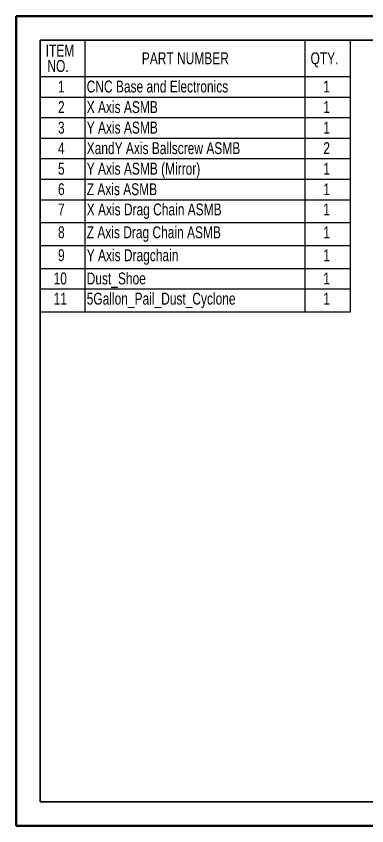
# Model space of a CAD drawing. Header units: millimetres. Extents: x 0 to 3353, y 0 to 2591.
# Drawn here: x 0 to 1120, y 0 to 2591 of the extents above; entities that cross this region are included whole.
import ezdxf

# ---------------------------------------------------------------- set-up
doc = ezdxf.new("R2010")
doc.units = ezdxf.units.MM
doc.header["$LTSCALE"] = 12
doc.layers.add('PAGE_BORDER', color=7, linetype='Continuous')
doc.styles.add('SLDTEXTSTYLE0', font='TXT', dxfattribs={"width": 0.75})

# ---------------------------------------------------------------- blocks, each defined once
blk = doc.blocks.new('SW_TABLEANNOTATION_0')
at = {"layer": 'PAGE_BORDER', "color": 0}
for p, q in [((0, 0), (0, -868.1)), ((992.5, 0), (0, 0)), ((143.1, 0), (143.1, -115)), ((846.5, 0), (846.5, -115)), ((992.5, -868.1), (992.5, 0)), ((0, -115), (992.5, -115)), ((143.1, -115), (143.1, -868.1)), ((846.5, -115), (846.5, -868.1)), ((0, -180.7), (992.5, -180.7)), ((0, -246.4), (992.5, -246.4)), ((0, -312.2), (992.5, -312.2)), ((0, -377.9), (992.5, -377.9)), ((0, -443.6), (992.5, -443.6)), ((0, -509.3), (992.5, -509.3)), ((0, -582.6), (992.5, -582.6)), ((0, -655.8), (992.5, -655.8)), ((0, -729.1), (992.5, -729.1)), ((0, -794.8), (992.5, -794.8)), ((0, -868.1), (992.5, -868.1))]:
    blk.add_line(p, q, dxfattribs=at)
at = {"layer": 'PAGE_BORDER', "color": 0, "char_height": 38.1, "attachment_point": 1, "style": 'SLDTEXTSTYLE0'}
for s, insert in [('ITEM', (18, -13.1)), ('PART NUMBER', (325.3, -37.8)), ('QTY.', (864.5, -37.8)), ('NO.', (23.6, -62.4)), ('1', (57.4, -128.1)), ('CNC Base and Electronics', (149.1, -128.1)), ('1', (905.4, -128.1)), ('2', (57.4, -193.9)), ('X Axis ASMB', (149.1, -193.9)), ('1', (905.4, -193.9)), ('3', (57.4, -259.6)), ('Y Axis ASMB', (149.1, -259.6)), ('1', (905.4, -259.6)), ('4', (57.4, -325.3)), ('XandY Axis Ballscrew ASMB', (149.1, -325.3)), ('2', (905.4, -325.3)), ('5', (57.4, -391)), ('Y Axis ASMB (Mirror)', (149.1, -391)), ('1', (905.4, -391)), ('6', (57.4, -456.7)), ('Z Axis ASMB', (149.1, -456.7)), ('1', (905.4, -456.7)), ('7', (57.4, -521.5)), ('X Axis Drag Chain ASMB', (149.1, -521.5)), ('1', (905.4, -521.5)), ('8', (57.4, -594.7)), ('Z Axis Drag Chain ASMB', (149.1, -594.7)), ('1', (905.4, -594.7)), ('9', (57.4, -668)), ('Y Axis Dragchain', (149.1, -668)), ('1', (905.4, -668)), ('10', (43.4, -742.3)), ('Dust_Shoe', (149.1, -742.3)), ('1', (905.4, -742.3)), ('11', (43.4, -807)), ('5Gallon_Pail_Dust_Cyclone', (149.1, -807)), ('1', (905.4, -807))]:
    blk.add_mtext(s, dxfattribs=dict(at, insert=insert))

msp = doc.modelspace()

# ---------------------------------------------------------------- linework, layer by layer
at = {"color": 7, "linetype": 'Continuous', "lineweight": 50}
for p, q in [((0, 0), (0, 2590.8)), ((0, 2590.8), (3352.8, 2590.8)), ((0, 0), (3352.8, 0))]:
    msp.add_line(p, q, dxfattribs=at)
at = {"layer": 'PAGE_BORDER', "lineweight": 35}
for p, q in [((76.2, 2514.6), (3276.6, 2514.6)), ((76.2, 76.2), (76.2, 2514.6)), ((76.2, 76.2), (3276.6, 76.2))]:
    msp.add_line(p, q, dxfattribs=at)

# ---------------------------------------------------------------- block references
at = {"layer": 'PAGE_BORDER'}
msp.add_blockref('SW_TABLEANNOTATION_0', (76.2, 2512.9), dxfattribs=at)

doc.saveas('drawing.dxf')
